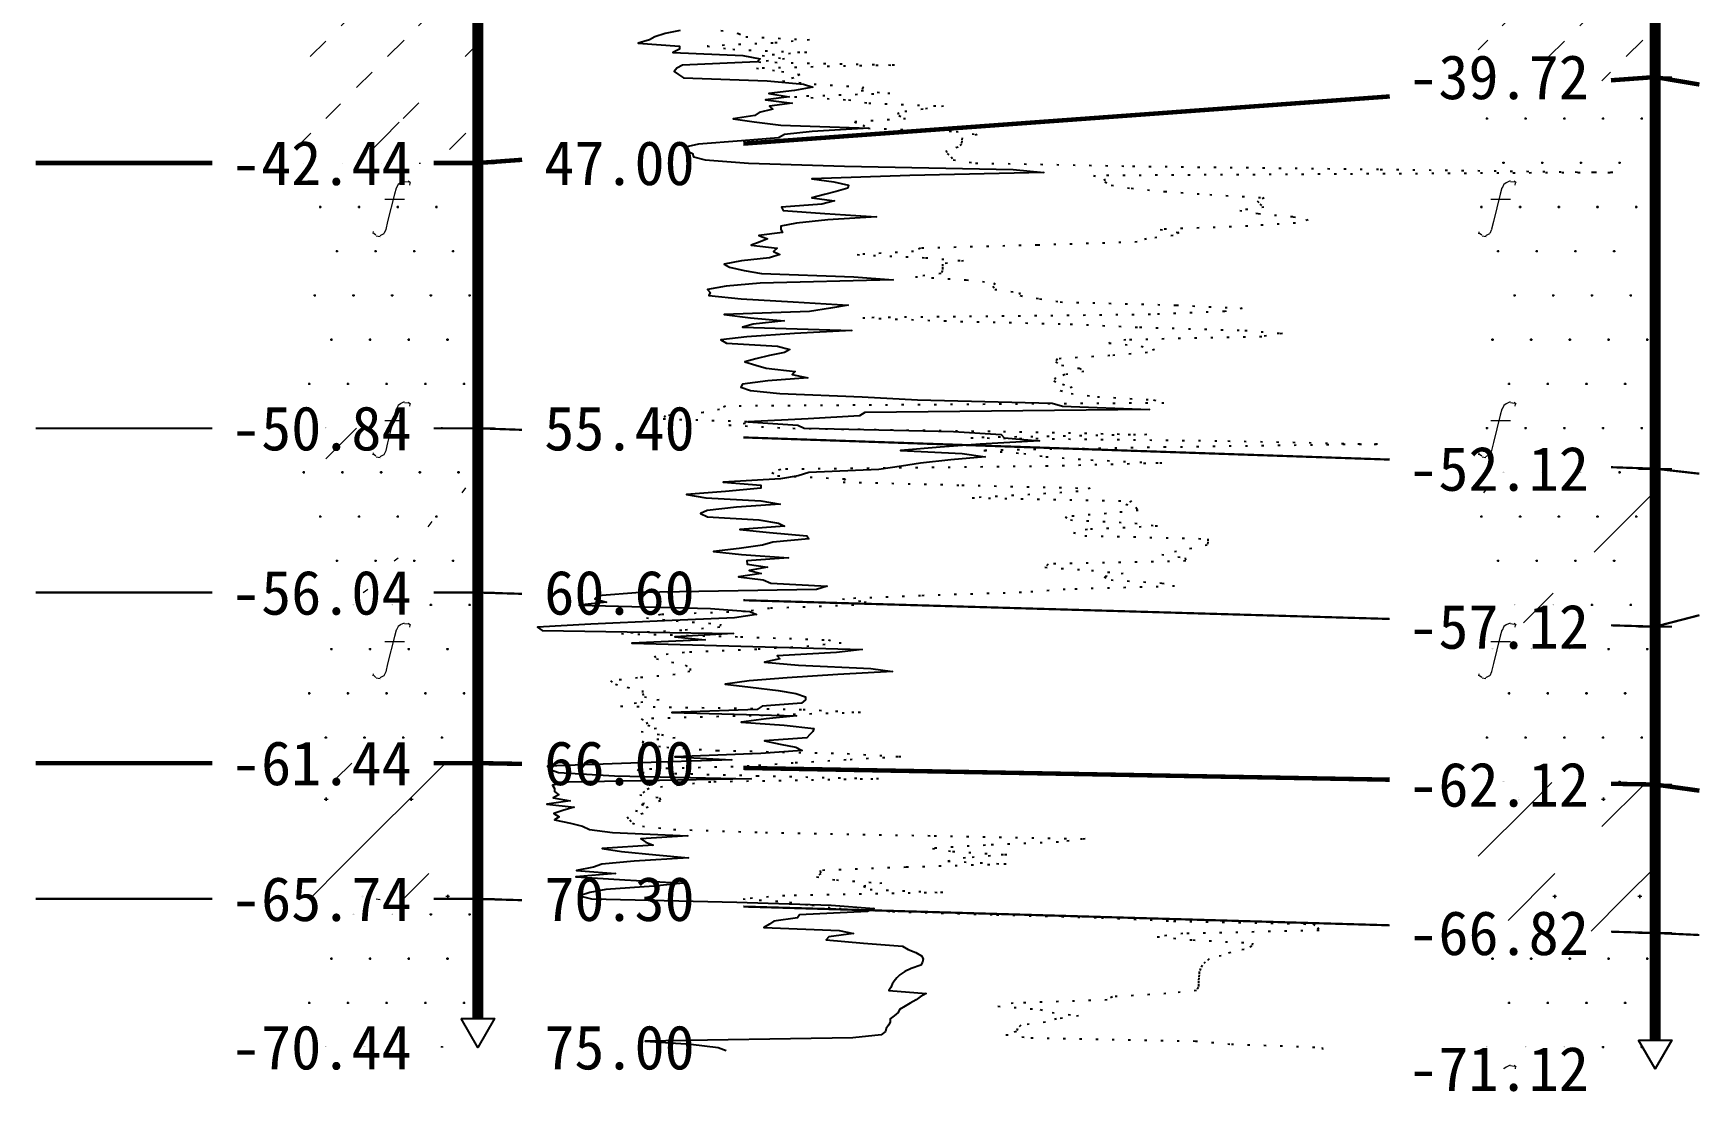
# Model space of a CAD drawing. Extents: x -37 to 3540, y -1485 to 297.
# Drawn here: x 446.4 to 521.8, y -1078.5 to -1030.1 of the extents above; entities that cross this region are included whole.
import ezdxf
from ezdxf.enums import TextEntityAlignment as Align

# ---------------------------------------------------------------- set-up
doc = ezdxf.new("R2010")
doc.units = 0
doc.linetypes.add('DOT', pattern=[6.35, 0, -6.35])
for name, color, linetype in [('CURVE', 200, 'CONTINUOUS'), ('HOLE', 41, 'CONTINUOUS'), ('STRATUM', 241, 'CONTINUOUS')]:
    doc.layers.add(name, color=color, linetype=linetype)
doc.layers.add('HATCH', color=7, linetype='CONTINUOUS', lineweight=13)
doc.styles.add('ST', font='')
doc.styles.get('ST').set_extended_font_data('SimSun')
pattern_1 = [(45, (382.61, -1188), (-6e-07, 6.99998), [0.9473, -8.9522]), (45, (384.01, -1186.6), (-6e-07, 6.99998), [0.9869, -8.9126]), (45, (385.41, -1185.2), (-6e-07, 6.99998), [1.06018, -8.83931]), (45, (386.81, -1183.8), (-6e-07, 6.99998), [0.94918, -8.95032]), (45, (388.21, -1182.4), (-6e-07, 6.99998), [1.0365, -8.863]), (45, (386.11, -1188), (-6e-07, 6.99998), [1.01335, -8.88615]), (45, (387.51, -1186.6), (-6e-07, 6.99998), [1.07896, -12.12037]), (45, (388.91, -1185.2), (-6e-07, 6.99998), [0.99882, -8.90067]), (45, (383.31, -1183.8), (-4e-07, 6.99998), [1.05533, -8.84416]), (45, (384.71, -1182.4), (-4e-07, 6.99998), [1.0365, -8.863])]
pattern_2 = [(82.875, (381.7756, -1189.206), (0.000369, 10.0001764), [0.0893, -80.5337]), (143.13, (381.8767, -1189.2818), (-29.999964, 20.000054), [0.12627, -49.87373]), (172.875, (382.0538, -1189.304), (-70.000246, 9.99966), [0.17857, -80.44443]), (206.565, (382.2323, -1189.2147), (-9.999705, -9.99969), [0.19954, -22.16046]), (243.435, (382.3215, -1189.0363), (9e-06, -9.9997), [0.19954, -22.16146]), (255.964, (382.4108, -1188.679), (-0.0002, -9.9995), [0.36813, -40.86287]), (255.964, (382.7209, -1187.439), (-0.0002, -9.9995), [1.2784, -39.9526]), (255.964, (382.7894, -1187.165), (-0.0002, -9.9995), [0.28235, -40.94865]), (216.87, (382.9796, -1186.9108), (-9.999982, -10.000018), [0.12627, -49.87373]), (243.435, (382.8786, -1186.9865), (9e-06, -9.9997), [0.19954, -22.16146]), (206.565, (383.158, -1186.8215), (-9.999705, -9.99969), [0.19954, -22.16046]), (172.875, (383.3353, -1186.8437), (-70.000246, 9.99966), [0.17857, -80.44443]), (143.13, (383.4363, -1186.9194), (-29.999964, 20.000054), [0.12627, -49.87373]), (82.875, (383.4252, -1187.008), (0.000369, 10.0001764), [0.0893, -80.5337]), (0, (382.281, -1187.66), (0, 10), [0.89286, -9.10714]), (0, (382.6352, -1188), (1, 2), [0, -1.75]), (0, (382.6102, -1187.975), (1, 2), [0, -1.75]), (0, (382.6102, -1188), (1, 2), [0, -1.75]), (0, (382.5852, -1188), (1, 2), [0, -1.75]), (0, (382.6102, -1188.025), (1, 2), [0, -1.75])]
pattern_3 = [(45, (382.61, -1188), (-2e-06, 15.39996), [4.3383, -17.4406]), (45, (388.799, -1181.777), (-2e-06, 15.39996), [4.3861, -17.3928]), (45, (393.759, -1176.819), (-2e-06, 15.39996), [3.9899, -17.7889]), (26.565, (382.61, -1180.3), (15.4, 15.4), [0.2123, -34.2231]), (36.8699, (384.1502, -1178.76), (15.4, 15.4), [0.435, -76.565]), (315, (390.31, -1172.653), (15.39996, 3e-06), [0.0727, -21.7062]), (26.565, (390.31, -1188), (15.4, 15.4), [0.3184, -34.117]), (26.565, (391.85, -1186.46), (15.4, 15.4), [0.2316, -34.2038]), (90, (392.62, -1185.69), (-15.4, -1e-06), [0.0633, -15.3367]), (26.565, (393.39, -1184.92), (15.4, 15.4), [0.2002, -68.6707]), (36.8699, (394.9302, -1183.38), (15.4, 15.4), [0.2435, -76.7565]), (45, (396.47, -1181.84), (-5e-07, 15.39996), [0.24, -21.5388]), (315, (397.821, -1180.195), (15.39996, 3e-06), [0.0727, -21.7062]), (36.8699, (385.6902, -1177.22), (15.4, 15.4), [0.2249, -76.7751]), (53.1301, (387.2302, -1175.68), (30.8, 46.2), [0.2956, -76.7044]), (53.1301, (388.7702, -1174.14), (30.8, 46.2), [0.2777, -76.7223])]
pattern_4 = [(45, (382.61, -1188), (-4.24264, 4.24264), [10, 0]), (45, (383.671, -1191.182), (-2.12132, 6.36396), [3, -3])]
pattern_5 = [(82.875, (380.774, -1190.6533), (0.000812, 22.00039), [0.1964, -177.1742]), (143.13, (380.9963, -1190.82), (-65.99992, 44.00012), [0.2778, -109.7222]), (172.875, (381.3862, -1190.8687), (-154.00054, 21.999253), [0.3929, -176.9777]), (206.565, (381.779, -1190.672), (-21.99935, -21.9993), [0.439, -48.753]), (243.435, (381.975, -1190.28), (2e-05, -21.99933), [0.439, -48.7552]), (255.964, (382.1715, -1189.494), (-0.00044, -21.9989), [0.8099, -89.8983]), (255.964, (382.8536, -1186.7656), (-0.00044, -21.9989), [2.8124, -87.8958]), (255.964, (383.0043, -1186.163), (-0.00044, -21.9989), [0.6212, -90.087]), (216.87, (383.423, -1185.6037), (-21.99996, -22.00004), [0.2778, -109.7222]), (243.435, (383.201, -1185.77), (2e-05, -21.99933), [0.439, -48.7552]), (206.565, (383.815, -1185.407), (-21.99935, -21.9993), [0.439, -48.753]), (172.875, (384.2053, -1185.456), (-154.00054, 21.999253), [0.3929, -176.9777]), (143.13, (384.4275, -1185.6228), (-65.99992, 44.00012), [0.2778, -109.7222]), (82.875, (384.4032, -1185.8177), (0.000812, 22.00039), [0.1964, -177.1742]), (0, (381.885, -1187.252), (0, 22), [1.9643, -20.0357]), (0, (382.6652, -1188), (2.2, 4.4), [0, -3.85]), (0, (382.6102, -1187.945), (2.2, 4.4), [0, -3.85]), (0, (382.6102, -1188), (2.2, 4.4), [0, -3.85]), (0, (382.5552, -1188), (2.2, 4.4), [0, -3.85]), (0, (382.6102, -1188.055), (2.2, 4.4), [0, -3.85])]

msp = doc.modelspace()

# ---------------------------------------------------------------- hatches: boundary and pattern name
at = {"layer": 'HATCH'}
h = msp.add_hatch(dxfattribs=at)
h.set_pattern_fill('NZFT', color=52, style=0)
h.set_pattern_definition(pattern_1)
h.paths.add_polyline_path([(466.497, -1027.721), (458.497, -1027.721), (458.497, -1036.007), (466.497, -1036.007)])
h.paths.add_polyline_path([(454.433, -1037.49), (463.981, -1037.49), (463.981, -1034.591), (454.433, -1034.591)], flags=9)
h.paths.add_polyline_path([(454.428, -1029.21), (463.986, -1029.21), (463.986, -1026.277), (454.428, -1026.277)], flags=9)
h = msp.add_hatch(dxfattribs=at)
h.set_pattern_fill('NZFT', color=52, style=0)
h.set_pattern_definition(pattern_1)
h.paths.add_polyline_path([(519.729, -1028.12), (511.729, -1028.06), (511.729, -1032.704), (519.729, -1032.12)])
h.paths.add_polyline_path([(507.659, -1033.609), (517.218, -1033.609), (517.218, -1030.676), (507.659, -1030.676)], flags=9)
h.paths.add_polyline_path([(507.659, -1029.609), (517.218, -1029.609), (517.218, -1026.676), (507.659, -1026.676)], flags=9)
h = msp.add_hatch(dxfattribs=at)
h.set_pattern_fill('FS', color=142, style=0)
h.set_pattern_definition(pattern_2)
h.paths.add_polyline_path([(519.729, -1032.12), (511.729, -1032.704), (511.729, -1049.56), (519.729, -1049.834)])
h.paths.add_polyline_path([(507.662, -1051.32), (517.215, -1051.32), (517.215, -1048.404), (507.662, -1048.404)], flags=9)
h.paths.add_polyline_path([(507.659, -1033.609), (517.218, -1033.609), (517.218, -1030.676), (507.659, -1030.676)], flags=9)
h = msp.add_hatch(dxfattribs=at)
h.set_pattern_fill('FS', color=142, style=0)
h.set_pattern_definition(pattern_2)
h.paths.add_polyline_path([(466.497, -1036.007), (458.497, -1036.007), (458.497, -1048.007), (466.497, -1048.007)])
h.paths.add_polyline_path([(454.428, -1049.496), (463.986, -1049.496), (463.986, -1046.563), (454.428, -1046.563)], flags=9)
h.paths.add_polyline_path([(454.433, -1037.49), (463.981, -1037.49), (463.981, -1034.591), (454.433, -1034.591)], flags=9)
h = msp.add_hatch(dxfattribs=at)
h.set_pattern_fill('FS', color=142, style=0)
h.set_pattern_definition(pattern_2)
h.paths.add_polyline_path([(466.497, -1048.007), (458.497, -1048.007), (458.497, -1055.436), (466.497, -1055.436)])
h.paths.add_polyline_path([(454.428, -1056.925), (463.986, -1056.925), (463.986, -1053.992), (454.428, -1053.992)], flags=9)
h.paths.add_polyline_path([(454.428, -1049.496), (463.986, -1049.496), (463.986, -1046.563), (454.428, -1046.563)], flags=9)
h = msp.add_hatch(dxfattribs=at)
h.set_pattern_fill('SZFT', color=142, scale=2.2, style=0)
h.set_pattern_definition(pattern_3)
h.paths.add_polyline_path([(466.497, -1048.007), (458.497, -1048.007), (458.497, -1055.436), (466.497, -1055.436)])
h.paths.add_polyline_path([(454.428, -1056.925), (463.986, -1056.925), (463.986, -1053.992), (454.428, -1053.992)], flags=9)
h.paths.add_polyline_path([(454.428, -1049.496), (463.986, -1049.496), (463.986, -1046.563), (454.428, -1046.563)], flags=9)
h = msp.add_hatch(dxfattribs=at)
h.set_pattern_fill('FS', color=142, style=0)
h.set_pattern_definition(pattern_2)
h.paths.add_polyline_path([(519.729, -1049.834), (511.729, -1049.56), (511.729, -1056.745), (519.729, -1056.977)])
h.paths.add_polyline_path([(507.662, -1058.463), (517.215, -1058.463), (517.215, -1055.547), (507.662, -1055.547)], flags=9)
h.paths.add_polyline_path([(507.662, -1051.32), (517.215, -1051.32), (517.215, -1048.404), (507.662, -1048.404)], flags=9)
h = msp.add_hatch(dxfattribs=at)
h.set_pattern_fill('SZFT', color=142, scale=2.2, style=0)
h.set_pattern_definition(pattern_3)
h.paths.add_polyline_path([(519.729, -1049.834), (511.729, -1049.56), (511.729, -1056.745), (519.729, -1056.977)])
h.paths.add_polyline_path([(507.662, -1058.463), (517.215, -1058.463), (517.215, -1055.547), (507.662, -1055.547)], flags=9)
h.paths.add_polyline_path([(507.662, -1051.32), (517.215, -1051.32), (517.215, -1048.404), (507.662, -1048.404)], flags=9)
h = msp.add_hatch(dxfattribs=at)
h.set_pattern_fill('FS', color=142, style=0)
h.set_pattern_definition(pattern_2)
h.paths.add_polyline_path([(466.497, -1055.436), (458.497, -1055.436), (458.497, -1063.15), (466.497, -1063.15)])
h.paths.add_polyline_path([(454.428, -1064.639), (463.986, -1064.639), (463.986, -1061.706), (454.428, -1061.706)], flags=9)
h.paths.add_polyline_path([(454.428, -1056.925), (463.986, -1056.925), (463.986, -1053.992), (454.428, -1053.992)], flags=9)
h = msp.add_hatch(dxfattribs=at)
h.set_pattern_fill('FS', color=142, style=0)
h.set_pattern_definition(pattern_2)
h.paths.add_polyline_path([(519.729, -1056.977), (511.729, -1056.745), (511.729, -1063.974), (519.729, -1064.12)])
h.paths.add_polyline_path([(507.659, -1065.609), (517.218, -1065.609), (517.218, -1062.676), (507.659, -1062.676)], flags=9)
h.paths.add_polyline_path([(507.662, -1058.463), (517.215, -1058.463), (517.215, -1055.547), (507.662, -1055.547)], flags=9)
h = msp.add_hatch(dxfattribs=at)
h.set_pattern_fill('FZNT', color=32, style=0)
h.set_pattern_definition(pattern_4)
h.paths.add_polyline_path([(466.497, -1063.15), (458.497, -1063.15), (458.497, -1069.293), (466.497, -1069.293)])
h.paths.add_polyline_path([(454.428, -1070.782), (463.986, -1070.782), (463.986, -1067.849), (454.428, -1067.849)], flags=9)
h.paths.add_polyline_path([(454.428, -1064.639), (463.986, -1064.639), (463.986, -1061.706), (454.428, -1061.706)], flags=9)
h = msp.add_hatch(dxfattribs=at)
h.set_pattern_fill('FS', color=32, scale=2.2, style=0)
h.set_pattern_definition(pattern_5)
h.paths.add_polyline_path([(466.497, -1063.15), (458.497, -1063.15), (458.497, -1069.293), (466.497, -1069.293)])
h.paths.add_polyline_path([(454.428, -1070.782), (463.986, -1070.782), (463.986, -1067.849), (454.428, -1067.849)], flags=9)
h.paths.add_polyline_path([(454.428, -1064.639), (463.986, -1064.639), (463.986, -1061.706), (454.428, -1061.706)], flags=9)
h = msp.add_hatch(dxfattribs=at)
h.set_pattern_fill('FZNT', color=32, style=0)
h.set_pattern_definition(pattern_4)
h.paths.add_polyline_path([(519.729, -1064.12), (511.729, -1063.974), (511.729, -1070.603), (519.729, -1070.834)])
h.paths.add_polyline_path([(507.659, -1072.323), (517.218, -1072.323), (517.218, -1069.39), (507.659, -1069.39)], flags=9)
h.paths.add_polyline_path([(507.659, -1065.609), (517.218, -1065.609), (517.218, -1062.676), (507.659, -1062.676)], flags=9)
h = msp.add_hatch(dxfattribs=at)
h.set_pattern_fill('FS', color=32, scale=2.2, style=0)
h.set_pattern_definition(pattern_5)
h.paths.add_polyline_path([(519.729, -1064.12), (511.729, -1063.974), (511.729, -1070.603), (519.729, -1070.834)])
h.paths.add_polyline_path([(507.659, -1072.323), (517.218, -1072.323), (517.218, -1069.39), (507.659, -1069.39)], flags=9)
h.paths.add_polyline_path([(507.659, -1065.609), (517.218, -1065.609), (517.218, -1062.676), (507.659, -1062.676)], flags=9)
h = msp.add_hatch(dxfattribs=at)
h.set_pattern_fill('FS', color=142, style=0)
h.set_pattern_definition(pattern_2)
h.paths.add_polyline_path([(466.497, -1069.293), (458.497, -1069.293), (458.497, -1076.007), (466.497, -1076.007), (465.747, -1074.708), (466.497, -1074.708)])
h.paths.add_polyline_path([(454.428, -1077.496), (463.986, -1077.496), (463.986, -1074.563), (454.428, -1074.563)], flags=9)
h.paths.add_polyline_path([(454.428, -1070.782), (463.986, -1070.782), (463.986, -1067.849), (454.428, -1067.849)], flags=9)
h = msp.add_hatch(dxfattribs=at)
h.set_pattern_fill('FS', color=142, style=0)
h.set_pattern_definition(pattern_2)
h.paths.add_polyline_path([(519.729, -1070.834), (511.729, -1070.603), (511.729, -1076.977), (519.729, -1076.977), (518.979, -1075.678), (519.729, -1075.678)])
h.paths.add_polyline_path([(507.662, -1078.463), (517.215, -1078.463), (517.215, -1075.547), (507.662, -1075.547)], flags=9)
h.paths.add_polyline_path([(507.659, -1072.323), (517.218, -1072.323), (517.218, -1069.39), (507.659, -1069.39)], flags=9)

# ---------------------------------------------------------------- linework, layer by layer
at = {"layer": 'CURVE', "color": 30, "linetype": 'Continuous'}
msp.add_lwpolyline([(475.647, -1030.007), (474.967, -1030.15), (474.497, -1030.293), (474.257, -1030.436), (473.737, -1030.579), (475.617, -1030.721), (475.607, -1030.864), (475.317, -1031.007), (478.477, -1031.15), (479.267, -1031.293), (479.127, -1031.436), (475.747, -1031.579), (475.497, -1031.721), (475.367, -1031.864), (475.567, -1032.007), (475.787, -1032.15), (479.577, -1032.293), (481.217, -1032.436), (481.647, -1032.579), (480.807, -1032.721), (479.657, -1032.864), (480.567, -1033.007), (479.507, -1033.15), (480.707, -1033.293), (479.687, -1033.436), (479.837, -1033.579), (479.217, -1033.721), (479.017, -1033.864), (478.037, -1034.007), (478.987, -1034.15), (480.197, -1034.293), (484.167, -1034.436), (481.617, -1034.579), (480.357, -1034.721), (480.087, -1034.864), (478.417, -1035.007), (476.467, -1035.15), (475.867, -1035.293), (475.907, -1035.436), (476.207, -1035.579), (476.247, -1035.721), (476.767, -1035.864), (478.737, -1036.007), (483.077, -1036.15), (490.707, -1036.293), (492.087, -1036.436), (486.027, -1036.579), (481.597, -1036.721), (482.597, -1036.864), (483.247, -1037.007), (483.227, -1037.15), (482.697, -1037.293), (482.167, -1037.436), (481.597, -1037.579), (482.627, -1037.721), (482.047, -1037.864), (480.227, -1038.007), (480.307, -1038.15), (482.187, -1038.293), (484.517, -1038.436), (482.317, -1038.579), (480.897, -1038.721), (480.197, -1038.864), (480.197, -1039.007), (480.277, -1039.15), (479.207, -1039.293), (479.587, -1039.436), (479.257, -1039.579), (478.847, -1039.721), (480.027, -1039.864), (479.867, -1040.007), (480.147, -1040.15), (479.687, -1040.293), (478.417, -1040.436), (477.627, -1040.579), (477.867, -1040.721), (478.537, -1040.864), (479.327, -1041.007), (483.497, -1041.15), (485.277, -1041.293), (479.257, -1041.436), (477.717, -1041.579), (476.877, -1041.721), (476.997, -1041.864), (476.937, -1042.007), (478.407, -1042.15), (480.757, -1042.293), (483.237, -1042.436), (482.437, -1042.579), (481.497, -1042.721), (477.627, -1042.864), (478.817, -1043.007), (480.347, -1043.15), (478.947, -1043.293), (478.457, -1043.436), (483.407, -1043.579), (480.817, -1043.721), (478.657, -1043.864), (477.487, -1044.007), (477.737, -1044.15), (480.037, -1044.293), (480.597, -1044.436), (480.357, -1044.579), (479.677, -1044.721), (479.067, -1044.864), (478.567, -1045.007), (479.057, -1045.15), (479.537, -1045.293), (480.837, -1045.436), (480.707, -1045.579), (481.417, -1045.721), (479.607, -1045.864), (478.457, -1046.007), (478.387, -1046.15), (478.817, -1046.293), (480.147, -1046.436), (483.867, -1046.579), (486.367, -1046.721), (492.467, -1046.864), (492.937, -1047.007), (496.857, -1047.15), (483.987, -1047.293), (483.757, -1047.436), (481.437, -1047.579), (478.697, -1047.721), (480.967, -1047.864), (481.247, -1048.007), (487.997, -1048.15), (490.157, -1048.293), (490.287, -1048.436), (491.887, -1048.579), (489.207, -1048.721), (487.397, -1048.864), (485.607, -1049.007), (488.397, -1049.15), (489.427, -1049.293), (487.877, -1049.436), (486.507, -1049.579), (485.647, -1049.721), (484.627, -1049.864), (481.467, -1050.007), (480.977, -1050.15), (480.177, -1050.293), (477.587, -1050.436), (479.287, -1050.579), (479.297, -1050.721), (477.697, -1050.864), (475.927, -1051.007), (476.797, -1051.15), (479.287, -1051.293), (480.157, -1051.436), (478.187, -1051.579), (476.867, -1051.721), (476.567, -1051.864), (476.877, -1052.007), (479.197, -1052.15), (480.087, -1052.293), (480.357, -1052.436), (478.337, -1052.579), (479.677, -1052.721), (481.377, -1052.864), (481.457, -1053.007), (479.837, -1053.15), (479.367, -1053.293), (478.307, -1053.436), (477.147, -1053.579), (478.417, -1053.721), (480.537, -1053.864), (478.657, -1054.007), (478.677, -1054.15), (479.587, -1054.293), (478.767, -1054.436), (479.307, -1054.579), (478.277, -1054.721), (479.397, -1054.864), (479.747, -1055.007), (482.287, -1055.15), (481.807, -1055.293), (473.837, -1055.436), (471.917, -1055.579), (471.787, -1055.721), (472.307, -1055.864), (471.077, -1056.007), (477.007, -1056.15), (478.797, -1056.293), (479.097, -1056.436), (478.107, -1056.579), (474.927, -1056.721), (471.597, -1056.864), (469.197, -1057.007), (469.407, -1057.15), (478.057, -1057.293), (475.407, -1057.436), (476.767, -1057.579), (473.457, -1057.721), (478.387, -1057.864), (483.867, -1058.007), (482.717, -1058.15), (480.027, -1058.293), (480.147, -1058.436), (479.457, -1058.579), (480.997, -1058.721), (484.267, -1058.864), (485.237, -1059.007), (482.777, -1059.15), (480.487, -1059.293), (478.757, -1059.436), (477.677, -1059.579), (478.817, -1059.721), (480.067, -1059.864), (480.877, -1060.007), (481.307, -1060.15), (481.307, -1060.293), (481.127, -1060.436), (479.347, -1060.579), (479.117, -1060.721), (475.267, -1060.864), (480.907, -1061.007), (479.527, -1061.15), (478.397, -1061.293), (480.347, -1061.436), (481.687, -1061.579), (481.647, -1061.721), (481.507, -1061.864), (481.377, -1062.007), (479.457, -1062.15), (480.157, -1062.293), (480.877, -1062.436), (481.157, -1062.579), (479.297, -1062.721), (475.407, -1062.864), (477.977, -1063.007), (473.407, -1063.15), (469.647, -1063.293), (469.767, -1063.436), (470.137, -1063.579), (472.667, -1063.721), (478.857, -1063.864), (470.567, -1064.007), (469.867, -1064.15), (469.967, -1064.293), (469.967, -1064.436), (470.157, -1064.579), (469.897, -1064.721), (470.667, -1064.864), (469.617, -1065.007), (470.857, -1065.15), (470.337, -1065.293), (469.927, -1065.436), (470.167, -1065.579), (469.967, -1065.721), (470.677, -1065.864), (471.227, -1066.007), (471.547, -1066.15), (472.577, -1066.293), (475.987, -1066.436), (473.857, -1066.579), (474.087, -1066.721), (474.417, -1066.864), (472.117, -1067.007), (472.997, -1067.15), (474.547, -1067.293), (476.027, -1067.436), (473.567, -1067.579), (472.097, -1067.721), (471.717, -1067.864), (470.957, -1068.007), (472.717, -1068.15), (470.927, -1068.293), (473.147, -1068.436), (475.777, -1068.579), (474.447, -1068.721), (472.287, -1068.864), (471.557, -1069.007), (471.097, -1069.15), (471.627, -1069.293), (478.207, -1069.436), (482.477, -1069.579), (484.417, -1069.721), (484.117, -1069.864), (481.037, -1070.007), (480.947, -1070.15), (479.877, -1070.293), (479.687, -1070.436), (479.427, -1070.579), (482.837, -1070.721), (483.477, -1070.864), (482.367, -1071.007), (482.247, -1071.15), (483.937, -1071.293), (485.697, -1071.436), (485.957, -1071.579), (486.297, -1071.721), (486.557, -1071.864), (486.637, -1072.007), (486.597, -1072.15), (486.527, -1072.293), (486.087, -1072.436), (485.807, -1072.579), (485.577, -1072.721), (485.437, -1072.864), (485.317, -1073.007), (485.227, -1073.15), (485.167, -1073.293), (485.077, -1073.436), (486.767, -1073.579), (486.497, -1073.721), (486.307, -1073.864), (486.037, -1074.007), (485.817, -1074.15), (485.567, -1074.293), (485.507, -1074.436), (485.317, -1074.579), (485.137, -1074.721), (485.137, -1074.864), (485.057, -1075.007), (484.957, -1075.15), (484.927, -1075.293), (484.727, -1075.436), (483.447, -1075.579), (474.057, -1075.721), (476.127, -1075.864), (477.367, -1076.007), (477.727, -1076.15)], dxfattribs=at)
at = {"layer": 'CURVE', "color": 100, "linetype": 'DOT', "ltscale": 0.1}
msp.add_lwpolyline([(477.487, -1030.007), (478.287, -1030.15), (478.607, -1030.293), (481.487, -1030.436), (479.847, -1030.579), (476.867, -1030.721), (478.017, -1030.864), (481.367, -1031.007), (479.357, -1031.15), (480.367, -1031.293), (479.187, -1031.436), (485.327, -1031.579), (479.087, -1031.721), (480.227, -1031.864), (481.047, -1032.007), (480.777, -1032.15), (480.277, -1032.293), (481.697, -1032.436), (483.927, -1032.579), (483.827, -1032.721), (485.127, -1032.864), (480.817, -1033.007), (483.257, -1033.15), (484.167, -1033.293), (487.557, -1033.436), (486.627, -1033.579), (485.487, -1033.721), (485.527, -1033.864), (485.837, -1034.007), (483.527, -1034.15), (483.897, -1034.293), (484.137, -1034.436), (488.117, -1034.579), (489.077, -1034.721), (488.387, -1034.864), (488.377, -1035.007), (488.357, -1035.15), (488.207, -1035.293), (487.657, -1035.436), (487.717, -1035.579), (487.897, -1035.721), (487.987, -1035.864), (488.997, -1036.007), (496.097, -1036.15), (507.297, -1036.293), (517.807, -1036.436), (494.327, -1036.579), (494.817, -1036.721), (494.847, -1036.864), (495.137, -1037.007), (496.037, -1037.15), (497.547, -1037.293), (499.587, -1037.436), (502.047, -1037.579), (501.737, -1037.721), (501.857, -1037.864), (502.037, -1038.007), (500.947, -1038.15), (501.777, -1038.293), (503.367, -1038.436), (504.037, -1038.579), (503.467, -1038.721), (501.307, -1038.864), (497.347, -1039.007), (498.197, -1039.15), (497.927, -1039.293), (496.727, -1039.436), (496.307, -1039.579), (491.797, -1039.721), (486.507, -1039.864), (486.197, -1040.007), (483.647, -1040.15), (486.737, -1040.293), (488.457, -1040.436), (487.497, -1040.579), (487.507, -1040.721), (487.497, -1040.864), (487.437, -1041.007), (486.277, -1041.15), (488.577, -1041.293), (489.877, -1041.436), (489.777, -1041.579), (489.867, -1041.721), (490.967, -1041.864), (491.017, -1042.007), (491.897, -1042.15), (492.827, -1042.293), (498.077, -1042.436), (501.057, -1042.579), (500.257, -1042.721), (496.907, -1042.864), (483.897, -1043.007), (487.587, -1043.15), (493.277, -1043.293), (496.417, -1043.436), (501.177, -1043.579), (502.877, -1043.721), (501.937, -1043.864), (495.797, -1044.007), (495.027, -1044.15), (496.487, -1044.293), (497.097, -1044.436), (496.767, -1044.579), (495.077, -1044.721), (492.697, -1044.864), (492.617, -1045.007), (492.887, -1045.15), (493.687, -1045.293), (493.897, -1045.436), (493.037, -1045.579), (492.627, -1045.721), (492.537, -1045.864), (492.927, -1046.007), (493.367, -1046.15), (492.827, -1046.293), (493.317, -1046.436), (494.507, -1046.579), (497.047, -1046.721), (497.517, -1046.864), (477.697, -1047.007), (477.427, -1047.15), (476.687, -1047.293), (474.987, -1047.436), (474.877, -1047.579), (479.327, -1047.721), (477.847, -1047.864), (480.737, -1048.007), (490.257, -1048.15), (496.737, -1048.293), (488.787, -1048.436), (500.407, -1048.579), (507.177, -1048.721), (497.597, -1048.864), (489.377, -1049.007), (491.177, -1049.15), (492.177, -1049.293), (494.217, -1049.436), (497.427, -1049.579), (492.267, -1049.721), (480.187, -1049.864), (479.787, -1050.007), (480.047, -1050.15), (483.117, -1050.293), (483.007, -1050.436), (488.377, -1050.579), (494.187, -1050.721), (493.637, -1050.864), (491.457, -1051.007), (488.847, -1051.15), (496.047, -1051.293), (495.787, -1051.436), (496.247, -1051.579), (496.357, -1051.721), (494.917, -1051.864), (493.047, -1052.007), (493.287, -1052.15), (496.207, -1052.293), (497.227, -1052.436), (494.057, -1052.579), (493.427, -1052.721), (493.937, -1052.864), (499.507, -1053.007), (499.507, -1053.15), (499.477, -1053.293), (498.777, -1053.436), (498.087, -1053.579), (497.417, -1053.721), (498.477, -1053.864), (498.507, -1054.007), (492.277, -1054.15), (492.137, -1054.293), (494.237, -1054.436), (495.677, -1054.579), (494.817, -1054.721), (495.127, -1054.864), (497.427, -1055.007), (497.997, -1055.15), (493.057, -1055.293), (491.077, -1055.436), (486.517, -1055.579), (482.977, -1055.721), (484.057, -1055.864), (483.497, -1056.007), (479.687, -1056.15), (478.577, -1056.293), (474.767, -1056.436), (474.117, -1056.579), (475.457, -1056.721), (477.467, -1056.864), (477.437, -1057.007), (475.717, -1057.15), (472.987, -1057.293), (478.377, -1057.436), (482.347, -1057.579), (482.927, -1057.721), (481.467, -1057.864), (479.107, -1058.007), (475.837, -1058.15), (474.487, -1058.293), (474.567, -1058.436), (475.257, -1058.579), (475.867, -1058.721), (476.097, -1058.864), (476.087, -1059.007), (475.417, -1059.15), (473.717, -1059.293), (472.487, -1059.436), (472.717, -1059.579), (473.247, -1059.721), (473.947, -1059.864), (473.937, -1060.007), (474.027, -1060.15), (474.687, -1060.293), (473.667, -1060.436), (472.947, -1060.579), (481.197, -1060.721), (483.797, -1060.864), (478.857, -1061.007), (473.877, -1061.15), (474.117, -1061.293), (474.177, -1061.436), (474.567, -1061.579), (473.877, -1061.721), (474.797, -1061.864), (475.417, -1062.007), (473.967, -1062.15), (473.927, -1062.293), (475.037, -1062.436), (477.327, -1062.579), (483.197, -1062.721), (485.627, -1062.864), (483.147, -1063.007), (480.757, -1063.15), (478.767, -1063.293), (473.697, -1063.436), (473.917, -1063.579), (479.117, -1063.721), (484.617, -1063.864), (477.027, -1064.007), (475.577, -1064.15), (474.237, -1064.293), (474.037, -1064.436), (473.817, -1064.579), (474.717, -1064.721), (474.757, -1064.864), (473.887, -1065.007), (474.197, -1065.15), (473.617, -1065.293), (473.967, -1065.436), (473.247, -1065.579), (473.367, -1065.721), (473.487, -1065.864), (473.937, -1066.007), (475.347, -1066.15), (479.497, -1066.293), (487.127, -1066.436), (493.957, -1066.579), (492.747, -1066.721), (489.447, -1066.864), (487.047, -1067.007), (487.957, -1067.15), (490.407, -1067.293), (488.537, -1067.436), (487.747, -1067.579), (490.377, -1067.721), (485.857, -1067.864), (481.977, -1068.007), (481.997, -1068.15), (481.807, -1068.293), (482.707, -1068.436), (484.767, -1068.579), (483.937, -1068.721), (484.227, -1068.864), (487.517, -1069.007), (480.377, -1069.15), (478.487, -1069.293), (480.587, -1069.436), (481.597, -1069.579), (482.827, -1069.721), (485.247, -1069.864), (489.947, -1070.007), (494.687, -1070.15), (497.947, -1070.293), (504.257, -1070.436), (504.467, -1070.579), (504.537, -1070.721), (498.377, -1070.864), (497.217, -1071.007), (498.827, -1071.15), (501.527, -1071.293), (501.497, -1071.436), (501.137, -1071.579), (500.537, -1071.721), (500.107, -1071.864), (499.557, -1072.007), (499.387, -1072.15), (499.247, -1072.293), (499.167, -1072.436), (499.117, -1072.579), (499.107, -1072.721), (499.087, -1072.864), (499.077, -1073.007), (499.077, -1073.15), (499.077, -1073.293), (498.987, -1073.436), (497.607, -1073.579), (495.187, -1073.721), (494.947, -1073.864), (490.707, -1074.007), (490.007, -1074.15), (491.927, -1074.293), (492.457, -1074.436), (493.657, -1074.579), (492.657, -1074.721), (492.157, -1074.864), (491.047, -1075.007), (490.897, -1075.15), (490.847, -1075.293), (490.367, -1075.436), (491.497, -1075.579), (498.937, -1075.721), (500.567, -1075.864), (504.677, -1076.007), (504.687, -1076.15)], dxfattribs=at)
at = {"layer": 'HOLE', "linetype": 'Continuous', "const_width": 0.5}
for points in [[(466.497, -968.864), (466.497, -1074.708)], [(519.729, -969.834), (519.729, -1075.678)]]:
    msp.add_lwpolyline(points, dxfattribs=at)
at = {"layer": 'HOLE', "linetype": 'Continuous'}
for points in [[(518.979, -1032.12), (520.479, -1032.12)], [(465.747, -1036.007), (467.247, -1036.007)], [(465.747, -1048.007), (467.247, -1048.007)], [(518.979, -1049.834), (520.479, -1049.834)], [(465.747, -1055.436), (467.247, -1055.436)], [(518.979, -1056.977), (520.479, -1056.977)], [(465.747, -1063.15), (467.247, -1063.15)], [(518.979, -1064.12), (520.479, -1064.12)], [(465.747, -1069.293), (467.247, -1069.293)], [(518.979, -1070.834), (520.479, -1070.834)]]:
    msp.add_lwpolyline(points, dxfattribs=at)
for points in [[(465.747, -1074.708), (467.247, -1074.708), (466.497, -1076.007)], [(518.979, -1075.678), (520.479, -1075.678), (519.729, -1076.977)]]:
    msp.add_lwpolyline(points, close=True, dxfattribs=at)
at = {"layer": 'STRATUM', "linetype": 'Continuous'}
for points, const_width in [([(517.729, -1032.266), (519.729, -1032.12), (521.729, -1032.457)], 0.2), ([(478.497, -1035.131), (493.113, -1034.064), (507.729, -1032.996)], 0.2), ([(446.497, -1036.007), (454.497, -1036.007)], 0.2), ([(464.497, -1036.007), (466.497, -1036.007), (468.497, -1035.861)], 0.2), ([(446.497, -1048.007), (454.497, -1048.007)], 0.1), ([(464.497, -1048.007), (466.497, -1048.007), (468.497, -1048.076)], 0.1), ([(478.497, -1048.419), (493.113, -1048.921), (507.729, -1049.422)], 0.1), ([(517.729, -1049.766), (519.729, -1049.834), (521.729, -1050.06)], 0.1), ([(446.497, -1055.436), (454.497, -1055.436)], 0.1), ([(464.497, -1055.436), (466.497, -1055.436), (468.497, -1055.494)], 0.1), ([(478.497, -1055.783), (493.113, -1056.206), (507.729, -1056.63)], 0.1), ([(517.729, -1056.919), (519.729, -1056.977), (521.729, -1056.46)], 0.1), ([(446.497, -1063.15), (454.497, -1063.15)], 0.2), ([(464.497, -1063.15), (466.497, -1063.15), (468.497, -1063.186)], 0.2), ([(478.497, -1063.369), (493.113, -1063.635), (507.729, -1063.901)], 0.2), ([(517.729, -1064.084), (519.729, -1064.12), (521.729, -1064.397)], 0.2), ([(446.497, -1069.293), (454.497, -1069.293)], 0.1), ([(464.497, -1069.293), (466.497, -1069.293), (468.497, -1069.351)], 0.1), ([(478.497, -1069.64), (493.113, -1070.064), (507.729, -1070.487)], 0.1), ([(517.729, -1070.776), (519.729, -1070.834), (521.729, -1070.926)], 0.1)]:
    msp.add_lwpolyline(points, dxfattribs=dict(at, const_width=const_width))

# ---------------------------------------------------------------- texts
at = {"layer": 'HOLE', "style": 'ST'}
for s, p in [('-39.72', (516.729, -1032.12)), ('-42.44', (463.497, -1036.007)), ('-50.84', (463.497, -1048.007)), ('-52.12', (516.729, -1049.834)), ('-56.04', (463.497, -1055.436)), ('-57.12', (516.729, -1056.977)), ('-61.44', (463.497, -1063.15)), ('-62.12', (516.729, -1064.12)), ('-65.74', (463.497, -1069.293)), ('-66.82', (516.729, -1070.834)), ('-70.44', (463.497, -1076.007)), ('-71.12', (516.729, -1076.977))]:
    msp.add_text(s, height=2, dxfattribs=at).set_placement(p, align=Align.MIDDLE_RIGHT)
for s, p in [('47.00', (469.497, -1036.007)), ('55.40', (469.497, -1048.007)), ('60.60', (469.497, -1055.436)), ('66.00', (469.497, -1063.15)), ('70.30', (469.497, -1069.293)), ('75.00', (469.497, -1076.007))]:
    msp.add_text(s, height=2, dxfattribs=at).set_placement(p, align=Align.MIDDLE_LEFT)

doc.saveas('drawing.dxf')
